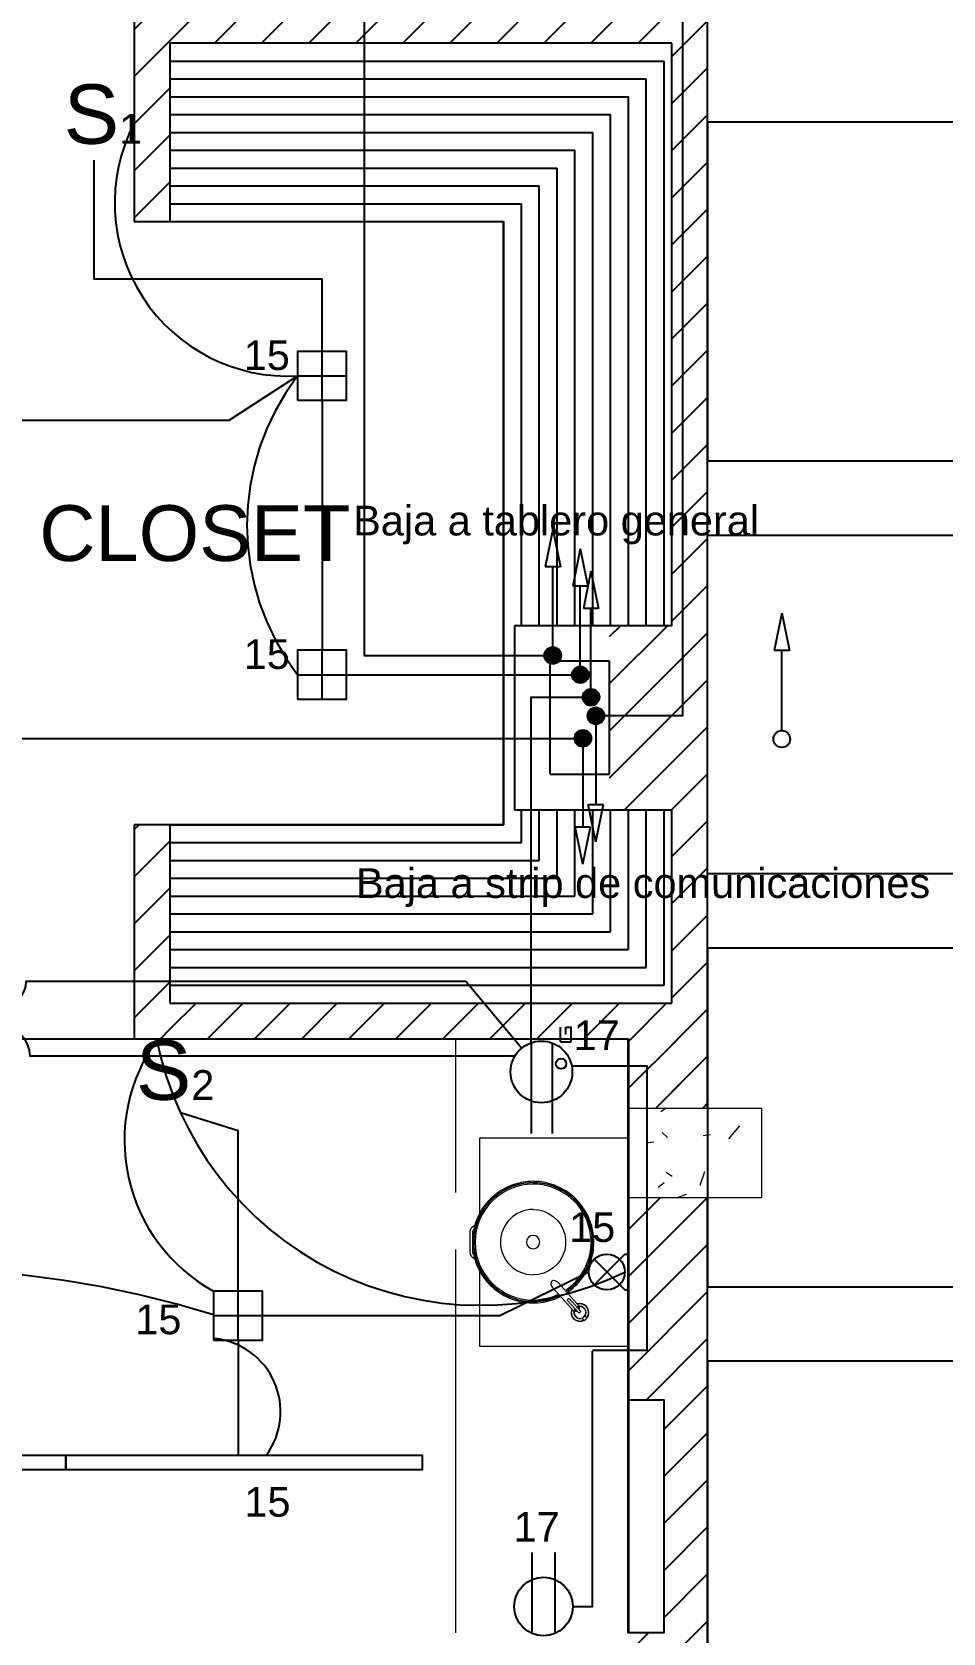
# Model space of a CAD drawing. Header units: inches. Extents: x 131 to 82119, y 71 to 16923.
# Drawn here: x 386.77 to 389.83, y 125.27 to 130.66 of the extents above; entities that cross this region are included whole.
import ezdxf
from ezdxf.enums import TextEntityAlignment as Align

# ---------------------------------------------------------------- set-up
doc = ezdxf.new("R2010")
doc.units = ezdxf.units.IN
doc.header["$MEASUREMENT"] = 0
doc.linetypes.add('HIDDEN', pattern=[9.525, 6.35, -3.175])
for name, color, linetype in [('Arquitectonico', 253, 'Continuous'), ('BLOQUES TOMAS Y LUCES', 140, 'Continuous'), ('INTERRUPTORES', 6, 'Continuous'), ('LAMPARAS', 20, 'Continuous'), ('LUCES Y TOMAS', 5, 'Continuous'), ('Retorno', 5, 'HIDDEN')]:
    doc.layers.add(name, color=color, linetype=linetype)
for name, color, linetype, lineweight in [('DUCTO-PARED O TECHO', 7, 'Continuous', 25), ('P-SANR-FIXT-OTLN', 6, 'Continuous', 18), ('Q-CASE-____-MCUT', 31, 'Continuous', 35), ('Q-CASE-____-OTLN', 31, 'Continuous', 18), ('RED-TELEVISIÓN', 84, 'TELEVISION', 25), ('RED-TELÉFONO', 240, 'TELEFONO', 25), ('S-COLS-____-MCUT', 52, 'Continuous', 18), ('S-COLS-____-OTLN', 52, 'Continuous', 18), ('SIMBOLOGIA', 150, 'Continuous', 25), ('SIMBOLOGÍA', 150, 'Continuous', 25)]:
    doc.layers.add(name, color=color, linetype=linetype, lineweight=lineweight)
doc.styles.add('Arial_2', font='arial.ttf', dxfattribs={"height": 0.089295})
doc.styles.get("Standard").update_dxf_attribs({"font": 'arial.ttf'})
doc.linetypes.add('TELEFONO', pattern='A,0.32,-0.12,["TEL",Standard,S=0.065,R=0,X=-0.065,Y=-0.0325],-0.14', length=0.58)
doc.linetypes.add('TELEVISION', pattern='A,0.32,-0.13,["TV",Standard,S=0.065,R=0,X=-0.065,Y=-0.0325],-0.13', length=0.58)
pattern_1 = [(45, (392.16384, 133.34242), (-0.079196, 0.079196), [])]

# ---------------------------------------------------------------- blocks, each defined once
blk = doc.blocks.new('M_Concrete-Rectangular-Column - Columna Concreto 0_30 x 0_45-1658768-ARQ-P2')
at = {"layer": 'S-COLS-____-OTLN'}
h = blk.add_hatch(dxfattribs=at)
h.set_pattern_fill('FP_8', style=0, pattern_type=2)
h.set_pattern_definition([(50, (3.166, 6.459), (0.546432, -0.047308), [0.057, -0.629]), (355, (3.166, 6.459), (-0.10543, 0.57337), [0.046, -0.503]), (100.451, (3.212, 6.455), (0.440955, 0.525708), [0.049, -0.534]), (46.184, (3.166, 6.611), (0.81312, -0.12606), [0.086, -0.943]), (96.636, (3.234, 6.601), (0.711995, 0.74225), [0.073, -0.801]), (351.184, (3.166, 6.611), (0.71223, 0.74262), [0.069, -0.754]), (21, (3.242, 6.573), (0.454985, -0.306292), [0.057, -0.629]), (326, (3.242, 6.573), (0.185766, 0.552594), [0.046, -0.503]), (71.451, (3.28, 6.548), (0.640536, 0.246016), [0.049, -0.534]), (37.5, (3.166, 6.459), (0.009206, 0.2541166), [0.025, -0.472, 0.025, -0.485, -0.505]), (37.5, (3.166, 6.459), (0.009206, 0.2541166), [-1.007, 0.025, -0.48]), (7.5, (3.166, 6.459), (0.200461, 0.300738), [0.025, -0.266, 0.025, -0.46, -0.192]), (7.5, (3.166, 6.459), (0.200461, 0.300738), [-0.776, 0.025, -0.167]), (327.5, (2.996, 6.459), (0.406483, -0.0170776), [0.025, -0.165, 0.025, -0.569, -0.789]), (327.5, (2.996, 6.459), (0.406483, -0.0170776), [-0.785, 0.025, -0.764]), (317.5, (2.92, 6.459), (0.443999, 0.076008), [0.025, -0.223, 0.025, -0.37, -0.56]), (317.5, (2.92, 6.459), (0.443999, 0.076008), [-0.642, 0.025, -0.535])])
h.paths.add_polyline_path([(0.225, -0.15), (0.225, 0.15), (-0.225, 0.15), (-0.225, -0.15)], flags=0)
at = {"layer": 'S-COLS-____-MCUT'}
for p, q in [((0.225, 0.15), (-0.225, 0.15)), ((-0.225, 0.15), (-0.225, -0.15)), ((0.225, -0.15), (0.225, 0.15)), ((-0.225, -0.15), (0.225, -0.15))]:
    blk.add_line(p, q, dxfattribs=at)
blk = doc.blocks.new('Encimera sin hueco - Profundidad 600 mm-V13-ARQ-P2')
at = {"layer": 'Q-CASE-____-MCUT'}
blk.add_line((-1.2005, -0.0191), (0.7995, -0.0191), dxfattribs=at)
at = {"layer": 'Q-CASE-____-OTLN'}
for p, q in [((-1.2005, -0.0191), (0.7995, -0.0191)), ((-1.2005, -0.6), (-0.683, -0.6)), ((-0.4908, -0.6), (0.7995, -0.6))]:
    blk.add_line(p, q, dxfattribs=at)
blk = doc.blocks.new('Single_Sink_Vanity_15616 - 500x700mm-V4-ARQ-P2')
at = {"layer": 'P-SANR-FIXT-OTLN'}
for p, q in [((0.035, 0.2825), (-0.035, 0.2825)), ((-0.035, 0.2725), (-0.017, 0.2725)), ((0.017, 0.2725), (0.035, 0.2725)), ((-0.0961, 0.25), (-0.35, 0.25)), ((-0.35, 0.25), (-0.35, -0.2499)), ((0.35, 0.25), (0.0961, 0.25)), ((0.35, -0.2499), (0.35, 0.25)), ((-0.154, 0.0036), (-0.2324, -0.067)), ((-0.1953, -0.0448), (-0.2395, -0.0846)), ((-0.2339, -0.0907), (-0.1898, -0.051)), ((-0.2157, -0.0856), (-0.1373, -0.015)), ((-0.2568, -0.0957), (-0.2626, -0.1009)), ((-0.2533, -0.1112), (-0.2475, -0.106)), ((-0.2339, -0.0907), (-0.2395, -0.0846))]:
    blk.add_line(p, q, dxfattribs=at)
at = {"layer": 'P-SANR-FIXT-OTLN', "flags": 128}
for points in [[(0.2047, 0.07), (0.2045, 0.0782), (0.204, 0.0864), (0.2032, 0.0945), (0.202, 0.1026), (0.2006, 0.1107), (0.1988, 0.1186), (0.1967, 0.1266), (0.1943, 0.1344), (0.1915, 0.1421), (0.1885, 0.1497), (0.1852, 0.1572), (0.1815, 0.1645), (0.1776, 0.1717), (0.1734, 0.1787), (0.1689, 0.1856), (0.1641, 0.1922), (0.1591, 0.1987), (0.1539, 0.2049), (0.1483, 0.211), (0.1426, 0.2168), (0.1366, 0.2224), (0.1304, 0.2277), (0.124, 0.2328), (0.1174, 0.2376), (0.1106, 0.2422), (0.1036, 0.2465), (0.0965, 0.2505), (0.0892, 0.2542), (0.0817, 0.2576), (0.0742, 0.2607), (0.0665, 0.2636), (0.0587, 0.2661), (0.0508, 0.2682), (0.0428, 0.2701), (0.0348, 0.2717), (0.0267, 0.2729), (0.0186, 0.2738), (0.0104, 0.2744), (0.0022, 0.2746), (-0.006, 0.2746), (-0.0142, 0.2742), (-0.0223, 0.2734), (-0.0304, 0.2724), (-0.0385, 0.271), (-0.0465, 0.2693), (-0.0544, 0.2673), (-0.0623, 0.2649), (-0.07, 0.2623), (-0.0777, 0.2593), (-0.0852, 0.2561), (-0.0925, 0.2525), (-0.0998, 0.2487), (-0.1068, 0.2446), (-0.1137, 0.2401), (-0.1204, 0.2355), (-0.127, 0.2305), (-0.1333, 0.2253), (-0.1394, 0.2199), (-0.1453, 0.2142), (-0.1509, 0.2082), (-0.1563, 0.2021), (-0.1615, 0.1957), (-0.1664, 0.1892), (-0.171, 0.1824), (-0.1754, 0.1755), (-0.1794, 0.1684), (-0.1832, 0.1611), (-0.1867, 0.1537), (-0.1899, 0.1462), (-0.1928, 0.1386), (-0.1954, 0.1308), (-0.1977, 0.1229), (-0.1996, 0.115), (-0.2013, 0.107), (-0.2026, 0.0989), (-0.2036, 0.0908), (-0.2043, 0.0826), (-0.2046, 0.0744), (-0.2047, 0.07)], [(0.1997, 0.07), (0.1995, 0.078), (0.199, 0.086), (0.1982, 0.0939), (0.1971, 0.1018), (0.1957, 0.1097), (0.1939, 0.1175), (0.1919, 0.1252), (0.1895, 0.1328), (0.1869, 0.1403), (0.1839, 0.1477), (0.1806, 0.155), (0.1771, 0.1622), (0.1733, 0.1692), (0.1692, 0.1761), (0.1648, 0.1827), (0.1601, 0.1892), (0.1552, 0.1955), (0.1501, 0.2016), (0.1447, 0.2075), (0.1391, 0.2132), (0.1333, 0.2187), (0.1272, 0.2239), (0.121, 0.2288), (0.1145, 0.2336), (0.1079, 0.238), (0.1011, 0.2422), (0.0941, 0.2461), (0.087, 0.2497), (0.0797, 0.253), (0.0723, 0.2561), (0.0648, 0.2588), (0.0572, 0.2613), (0.0495, 0.2634), (0.0418, 0.2652), (0.0339, 0.2667), (0.026, 0.2679), (0.0181, 0.2688), (0.0101, 0.2694), (0.0022, 0.2696), (-0.0058, 0.2696), (-0.0138, 0.2692), (-0.0218, 0.2685), (-0.0297, 0.2674), (-0.0375, 0.2661), (-0.0454, 0.2644), (-0.0531, 0.2625), (-0.0608, 0.2602), (-0.0683, 0.2576), (-0.0758, 0.2547), (-0.0831, 0.2515), (-0.0903, 0.2481), (-0.0973, 0.2443), (-0.1042, 0.2403), (-0.1109, 0.236), (-0.1175, 0.2314), (-0.1239, 0.2266), (-0.13, 0.2215), (-0.136, 0.2162), (-0.1417, 0.2106), (-0.1472, 0.2049), (-0.1525, 0.1989), (-0.1575, 0.1927), (-0.1623, 0.1863), (-0.1668, 0.1797), (-0.1711, 0.1729), (-0.1751, 0.166), (-0.1788, 0.1589), (-0.1822, 0.1517), (-0.1853, 0.1443), (-0.1881, 0.1369), (-0.1906, 0.1293), (-0.1929, 0.1216), (-0.1948, 0.1139), (-0.1964, 0.1061), (-0.1977, 0.0982), (-0.1986, 0.0902), (-0.1993, 0.0823), (-0.1996, 0.0743), (-0.1997, 0.07)], [(-0.035, 0.2825), (-0.0358, 0.2825), (-0.0366, 0.2824), (-0.0374, 0.2824), (-0.0382, 0.2822), (-0.039, 0.2821), (-0.0398, 0.2819), (-0.0405, 0.2817), (-0.0413, 0.2815), (-0.042, 0.2812), (-0.0428, 0.2809), (-0.0435, 0.2806), (-0.0442, 0.2802), (-0.0449, 0.2799), (-0.0456, 0.2794), (-0.0463, 0.279), (-0.0469, 0.2785), (-0.0476, 0.2781), (-0.0482, 0.2775), (-0.0488, 0.277), (-0.0493, 0.2764), (-0.0499, 0.2758), (-0.0504, 0.2752), (-0.0509, 0.2746), (-0.0514, 0.274), (-0.0518, 0.2733), (-0.0522, 0.2726), (-0.0526, 0.2719), (-0.053, 0.2712), (-0.0533, 0.2705), (-0.0536, 0.2697), (-0.0539, 0.269), (-0.0542, 0.2682), (-0.0544, 0.2675), (-0.0546, 0.2667)], [(-0.0493, 0.2764), (-0.0499, 0.2758), (-0.0504, 0.2752), (-0.0509, 0.2746), (-0.0514, 0.274), (-0.0518, 0.2733), (-0.0522, 0.2726), (-0.0526, 0.2719), (-0.053, 0.2712), (-0.0533, 0.2705), (-0.0536, 0.2697), (-0.0539, 0.269), (-0.0542, 0.2682), (-0.0544, 0.2675), (-0.0546, 0.2667)], [(-0.035, 0.2825), (-0.0358, 0.2825), (-0.0366, 0.2824), (-0.0374, 0.2824), (-0.0382, 0.2822), (-0.039, 0.2821), (-0.0398, 0.2819), (-0.0405, 0.2817), (-0.0413, 0.2815), (-0.042, 0.2812), (-0.0428, 0.2809), (-0.0435, 0.2806), (-0.0442, 0.2802), (-0.0449, 0.2799), (-0.0456, 0.2794), (-0.0463, 0.279), (-0.0469, 0.2785), (-0.0476, 0.2781), (-0.0482, 0.2775), (-0.0488, 0.277)], [(-0.042, 0.2697), (-0.0417, 0.2699), (-0.0414, 0.2702), (-0.0411, 0.2705), (-0.0407, 0.2707), (-0.0404, 0.2709), (-0.0401, 0.2711), (-0.0397, 0.2713), (-0.0394, 0.2715), (-0.039, 0.2717), (-0.0386, 0.2718), (-0.0382, 0.272), (-0.0379, 0.2721), (-0.0375, 0.2722), (-0.0371, 0.2723), (-0.0367, 0.2724), (-0.0363, 0.2724), (-0.0359, 0.2725), (-0.0355, 0.2725), (-0.0351, 0.2725), (-0.035, 0.2725)], [(0.0489, 0.2768), (0.0483, 0.2774), (0.0477, 0.2779), (0.0471, 0.2784), (0.0465, 0.2789), (0.0458, 0.2793), (0.0451, 0.2797), (0.0444, 0.2801), (0.0437, 0.2805), (0.043, 0.2808), (0.0422, 0.2811), (0.0415, 0.2814), (0.0407, 0.2817), (0.04, 0.2819), (0.0392, 0.2821), (0.0384, 0.2822), (0.0376, 0.2823), (0.0368, 0.2824), (0.036, 0.2825), (0.0352, 0.2825), (0.035, 0.2825)], [(0.0546, 0.2665), (0.0544, 0.2673), (0.0542, 0.268), (0.054, 0.2688), (0.0537, 0.2695), (0.0534, 0.2703), (0.0531, 0.271), (0.0527, 0.2717), (0.0524, 0.2724), (0.0519, 0.2731), (0.0515, 0.2738), (0.051, 0.2744), (0.0506, 0.2751), (0.05, 0.2757), (0.0495, 0.2763), (0.0489, 0.2768), (0.0483, 0.2774), (0.0477, 0.2779), (0.0471, 0.2784), (0.0465, 0.2789), (0.0458, 0.2793), (0.0451, 0.2797), (0.0444, 0.2801), (0.0437, 0.2805), (0.043, 0.2808), (0.0422, 0.2811), (0.0415, 0.2814), (0.0407, 0.2817), (0.04, 0.2819), (0.0392, 0.2821), (0.0384, 0.2822), (0.0376, 0.2823), (0.0368, 0.2824), (0.036, 0.2825), (0.0352, 0.2825), (0.035, 0.2825)], [(0.035, 0.2725), (0.0354, 0.2725), (0.0358, 0.2725), (0.0362, 0.2724), (0.0366, 0.2724), (0.037, 0.2723), (0.0374, 0.2722), (0.0378, 0.2721), (0.0381, 0.272), (0.0385, 0.2719), (0.0389, 0.2717), (0.0393, 0.2715), (0.0396, 0.2714), (0.04, 0.2712), (0.0403, 0.271), (0.0406, 0.2708), (0.041, 0.2705), (0.0413, 0.2703), (0.0416, 0.27), (0.0419, 0.2697), (0.0422, 0.2695)], [(0.0546, 0.2665), (0.0544, 0.2673), (0.0542, 0.268), (0.054, 0.2688), (0.0537, 0.2695), (0.0534, 0.2703), (0.0531, 0.271), (0.0527, 0.2717), (0.0524, 0.2724), (0.0519, 0.2731), (0.0515, 0.2738), (0.051, 0.2744), (0.0506, 0.2751), (0.05, 0.2757), (0.0495, 0.2763)], [(-0.2047, 0.07), (-0.2045, 0.0618), (-0.204, 0.0536), (-0.2032, 0.0455), (-0.202, 0.0374), (-0.2006, 0.0293), (-0.1988, 0.0214), (-0.1967, 0.0134), (-0.1943, 0.0056), (-0.1915, -0.0021), (-0.1885, -0.0097), (-0.1852, -0.0172), (-0.1825, -0.0224)], [(-0.1997, 0.07), (-0.1995, 0.062), (-0.199, 0.054), (-0.1982, 0.0461), (-0.1971, 0.0382), (-0.1957, 0.0303), (-0.1939, 0.0225), (-0.1919, 0.0148), (-0.1895, 0.0072), (-0.1869, -0.0003), (-0.1839, -0.0077), (-0.1806, -0.015), (-0.1787, -0.019)], [(-0.1699, -0.044), (-0.1689, -0.0456), (-0.1641, -0.0522), (-0.1591, -0.0587), (-0.1539, -0.0649), (-0.1483, -0.071), (-0.1426, -0.0768), (-0.1366, -0.0824), (-0.1304, -0.0877), (-0.124, -0.0928), (-0.1174, -0.0976), (-0.1106, -0.1022), (-0.1036, -0.1065), (-0.0965, -0.1105), (-0.0892, -0.1142), (-0.0817, -0.1176), (-0.0742, -0.1207), (-0.0665, -0.1236), (-0.0587, -0.1261), (-0.0508, -0.1282), (-0.0428, -0.1301), (-0.0348, -0.1317), (-0.0267, -0.1329), (-0.0186, -0.1338), (-0.0104, -0.1344), (-0.0022, -0.1346), (0.006, -0.1346), (0.0142, -0.1342), (0.0223, -0.1334), (0.0304, -0.1324), (0.0385, -0.131), (0.0465, -0.1293), (0.0544, -0.1273), (0.0623, -0.1249), (0.07, -0.1223), (0.0777, -0.1193), (0.0852, -0.1161), (0.0925, -0.1125), (0.0998, -0.1087), (0.1068, -0.1046), (0.1137, -0.1001), (0.1204, -0.0955), (0.127, -0.0905), (0.1333, -0.0853), (0.1394, -0.0799), (0.1453, -0.0742), (0.1509, -0.0682), (0.1563, -0.0621), (0.1615, -0.0557), (0.1664, -0.0492), (0.171, -0.0424), (0.1754, -0.0355), (0.1794, -0.0284), (0.1832, -0.0211), (0.1867, -0.0137), (0.1899, -0.0062), (0.1928, 0.0014), (0.1954, 0.0092), (0.1977, 0.0171), (0.1996, 0.025), (0.2013, 0.033), (0.2026, 0.0411), (0.2036, 0.0492), (0.2043, 0.0574), (0.2046, 0.0656), (0.2047, 0.07)], [(-0.1662, -0.0406), (-0.1648, -0.0427), (-0.1601, -0.0492), (-0.1552, -0.0555), (-0.1501, -0.0616), (-0.1447, -0.0675), (-0.1391, -0.0732), (-0.1333, -0.0787), (-0.1272, -0.0839), (-0.121, -0.0888), (-0.1145, -0.0936), (-0.1079, -0.098), (-0.1011, -0.1022), (-0.0941, -0.1061), (-0.087, -0.1097), (-0.0797, -0.113), (-0.0723, -0.1161), (-0.0648, -0.1188), (-0.0572, -0.1213), (-0.0495, -0.1234), (-0.0418, -0.1252), (-0.0339, -0.1267), (-0.026, -0.1279), (-0.0181, -0.1288), (-0.0101, -0.1294), (-0.0022, -0.1296), (0.0058, -0.1296), (0.0138, -0.1292), (0.0218, -0.1285), (0.0297, -0.1274), (0.0375, -0.1261), (0.0454, -0.1244), (0.0531, -0.1225), (0.0608, -0.1202), (0.0683, -0.1176), (0.0758, -0.1147), (0.0831, -0.1115), (0.0903, -0.1081), (0.0973, -0.1043), (0.1042, -0.1003), (0.1109, -0.096), (0.1175, -0.0914), (0.1239, -0.0866), (0.13, -0.0815), (0.136, -0.0762), (0.1417, -0.0706), (0.1472, -0.0649), (0.1525, -0.0589), (0.1575, -0.0527), (0.1623, -0.0463), (0.1668, -0.0397), (0.1711, -0.0329), (0.1751, -0.026), (0.1788, -0.0189), (0.1822, -0.0117), (0.1853, -0.0043), (0.1881, 0.0031), (0.1906, 0.0107), (0.1929, 0.0184), (0.1948, 0.0261), (0.1964, 0.0339), (0.1977, 0.0418), (0.1986, 0.0498), (0.1993, 0.0577), (0.1996, 0.0657), (0.1997, 0.07)], [(0.1099, 0.07), (0.1084, 0.0519), (0.1039, 0.0343), (0.0966, 0.0177), (0.0867, 0.0025), (0.0744, -0.0108), (0.0601, -0.022), (0.0441, -0.0306), (0.027, -0.0365), (0.0091, -0.0395), (-0.0091, -0.0395), (-0.027, -0.0365), (-0.0441, -0.0306), (-0.0601, -0.022), (-0.0744, -0.0108), (-0.0867, 0.0025), (-0.0966, 0.0177), (-0.1039, 0.0343), (-0.1084, 0.0519), (-0.11, 0.07)], [(-0.1314, 0.0071), (-0.1333, 0.0087), (-0.1357, 0.0097), (-0.1385, 0.0101), (-0.1415, 0.0099), (-0.1447, 0.0092), (-0.1479, 0.0078), (-0.1511, 0.0059), (-0.154, 0.0036)], [(-0.1373, -0.015), (-0.1346, -0.0123), (-0.1325, -0.0094), (-0.1308, -0.0063), (-0.1297, -0.0032), (-0.1292, -0.0002), (-0.1293, 0.0026), (-0.1301, 0.0051), (-0.1314, 0.0071)], [(-0.1898, -0.051), (-0.1904, -0.0494), (-0.1912, -0.0479), (-0.1924, -0.0466), (-0.1937, -0.0456), (-0.1953, -0.0448)], [(-0.2256, -0.0609), (-0.2266, -0.0605), (-0.2276, -0.0602), (-0.2288, -0.0598), (-0.2299, -0.0595), (-0.231, -0.0593), (-0.2321, -0.0591), (-0.2333, -0.0589), (-0.2344, -0.0588), (-0.2356, -0.0587), (-0.2368, -0.0587), (-0.2379, -0.0587), (-0.2391, -0.0588), (-0.2402, -0.0589), (-0.2414, -0.0591), (-0.2425, -0.0593), (-0.2436, -0.0596), (-0.2448, -0.0599), (-0.2459, -0.0602), (-0.247, -0.0606), (-0.248, -0.061), (-0.2491, -0.0615), (-0.2501, -0.062), (-0.2512, -0.0626), (-0.2521, -0.0632), (-0.2531, -0.0638), (-0.2541, -0.0645), (-0.255, -0.0652), (-0.2559, -0.0659), (-0.2567, -0.0667), (-0.2575, -0.0675), (-0.2583, -0.0684), (-0.2591, -0.0693), (-0.2598, -0.0702), (-0.2605, -0.0711), (-0.2611, -0.0721), (-0.2617, -0.0731), (-0.2623, -0.0741), (-0.2628, -0.0751), (-0.2633, -0.0762), (-0.2637, -0.0772), (-0.2641, -0.0783), (-0.2645, -0.0794), (-0.2648, -0.0805), (-0.265, -0.0817), (-0.2653, -0.0828), (-0.2654, -0.084), (-0.2656, -0.0851), (-0.2656, -0.0863), (-0.2657, -0.0874), (-0.2657, -0.0886), (-0.2656, -0.0897), (-0.2655, -0.0909), (-0.2653, -0.092), (-0.2651, -0.0932), (-0.2649, -0.0943), (-0.2646, -0.0954), (-0.2643, -0.0966), (-0.2639, -0.0976), (-0.2635, -0.0987), (-0.263, -0.0998), (-0.2625, -0.1008)], [(-0.2245, -0.0712), (-0.2252, -0.0708), (-0.2259, -0.0703), (-0.2266, -0.0699), (-0.2273, -0.0695), (-0.228, -0.0692), (-0.2288, -0.0688), (-0.2295, -0.0685), (-0.2303, -0.0683), (-0.2311, -0.068), (-0.2319, -0.0678), (-0.2327, -0.0676), (-0.2335, -0.0675), (-0.2343, -0.0674), (-0.2351, -0.0673), (-0.2359, -0.0672), (-0.2367, -0.0672), (-0.2376, -0.0672), (-0.2384, -0.0673), (-0.2392, -0.0674), (-0.24, -0.0675), (-0.2408, -0.0676), (-0.2416, -0.0678), (-0.2424, -0.068), (-0.2432, -0.0683), (-0.2439, -0.0686), (-0.2447, -0.0689), (-0.2455, -0.0692), (-0.2462, -0.0696), (-0.2469, -0.07), (-0.2476, -0.0704), (-0.2483, -0.0708), (-0.2489, -0.0713), (-0.2496, -0.0718), (-0.2502, -0.0723), (-0.2508, -0.0729), (-0.2514, -0.0735), (-0.252, -0.0741), (-0.2525, -0.0747), (-0.253, -0.0753), (-0.2535, -0.076), (-0.2539, -0.0767), (-0.2544, -0.0774), (-0.2548, -0.0781), (-0.2551, -0.0788), (-0.2555, -0.0796), (-0.2558, -0.0803), (-0.2561, -0.0811), (-0.2563, -0.0819), (-0.2565, -0.0826), (-0.2567, -0.0834), (-0.2569, -0.0842), (-0.257, -0.0851), (-0.2571, -0.0859), (-0.2571, -0.0867), (-0.2571, -0.0875), (-0.2571, -0.0883), (-0.2571, -0.0891), (-0.257, -0.0899), (-0.2569, -0.0908), (-0.2568, -0.0916)], [(-0.2249, -0.0716), (-0.2255, -0.0711), (-0.2262, -0.0707), (-0.2269, -0.0703), (-0.2276, -0.0699), (-0.2283, -0.0695), (-0.2291, -0.0692), (-0.2298, -0.0689), (-0.2306, -0.0686), (-0.2313, -0.0684), (-0.2321, -0.0682), (-0.2329, -0.068), (-0.2337, -0.0679), (-0.2345, -0.0678), (-0.2353, -0.0677), (-0.2361, -0.0676), (-0.2369, -0.0676), (-0.2377, -0.0676), (-0.2385, -0.0677), (-0.2393, -0.0678), (-0.2401, -0.0679), (-0.2409, -0.068), (-0.2417, -0.0682), (-0.2425, -0.0684), (-0.2433, -0.0687), (-0.244, -0.0689), (-0.2448, -0.0692), (-0.2455, -0.0696), (-0.2463, -0.0699), (-0.247, -0.0703), (-0.2477, -0.0707), (-0.2483, -0.0712), (-0.249, -0.0717), (-0.2496, -0.0722), (-0.2502, -0.0727), (-0.2508, -0.0732), (-0.2514, -0.0738), (-0.252, -0.0744), (-0.2525, -0.075), (-0.253, -0.0756), (-0.2535, -0.0763), (-0.2539, -0.077), (-0.2543, -0.0776), (-0.2547, -0.0784), (-0.2551, -0.0791), (-0.2554, -0.0798), (-0.2557, -0.0806), (-0.256, -0.0813), (-0.2563, -0.0821), (-0.2565, -0.0829), (-0.2567, -0.0837), (-0.2568, -0.0844), (-0.2569, -0.0852), (-0.257, -0.0861), (-0.2571, -0.0869), (-0.2571, -0.0877), (-0.2571, -0.0885), (-0.257, -0.0893), (-0.257, -0.0901), (-0.2569, -0.0909), (-0.2567, -0.0917), (-0.2566, -0.0925), (-0.2564, -0.0933), (-0.2561, -0.094), (-0.2559, -0.0948), (-0.2556, -0.0956), (-0.2552, -0.0963), (-0.2549, -0.097), (-0.2545, -0.0977), (-0.2541, -0.0984), (-0.2537, -0.0991), (-0.2532, -0.0998), (-0.2527, -0.1004), (-0.2522, -0.101), (-0.2519, -0.1014)], [(-0.2562, -0.0939), (-0.2559, -0.0947), (-0.2556, -0.0955), (-0.2553, -0.0962), (-0.2549, -0.097), (-0.2545, -0.0977), (-0.2541, -0.0984), (-0.2537, -0.0991), (-0.2532, -0.0997), (-0.2527, -0.1004), (-0.2522, -0.101), (-0.2519, -0.1014)], [(-0.253, -0.1116), (-0.252, -0.1123), (-0.251, -0.1128), (-0.25, -0.1134), (-0.249, -0.1139), (-0.2479, -0.1144), (-0.2468, -0.1148), (-0.2458, -0.1152), (-0.2446, -0.1155), (-0.2435, -0.1158), (-0.2424, -0.1161), (-0.2413, -0.1163), (-0.2401, -0.1164), (-0.239, -0.1166), (-0.2378, -0.1166), (-0.2366, -0.1166), (-0.2355, -0.1166), (-0.2343, -0.1165), (-0.2332, -0.1164), (-0.232, -0.1163), (-0.2309, -0.1161), (-0.2298, -0.1158), (-0.2286, -0.1155), (-0.2275, -0.1152), (-0.2264, -0.1148), (-0.2254, -0.1143), (-0.2243, -0.1139), (-0.2233, -0.1133), (-0.2222, -0.1128), (-0.2213, -0.1122), (-0.2203, -0.1115), (-0.2193, -0.1109), (-0.2184, -0.1102), (-0.2175, -0.1094), (-0.2167, -0.1086), (-0.2159, -0.1078), (-0.2151, -0.107), (-0.2143, -0.1061), (-0.2136, -0.1052), (-0.2129, -0.1042), (-0.2123, -0.1033), (-0.2117, -0.1023), (-0.2111, -0.1013), (-0.2106, -0.1002), (-0.2101, -0.0992), (-0.2097, -0.0981), (-0.2093, -0.097), (-0.2089, -0.0959), (-0.2086, -0.0948), (-0.2084, -0.0937), (-0.2081, -0.0925), (-0.208, -0.0914), (-0.2078, -0.0902), (-0.2078, -0.0891), (-0.2077, -0.0879), (-0.2077, -0.0868), (-0.2078, -0.0856), (-0.2079, -0.0845), (-0.2081, -0.0833), (-0.2083, -0.0822), (-0.2085, -0.081), (-0.2088, -0.0799)], [(-0.2519, -0.1014), (-0.2513, -0.102), (-0.2508, -0.1025), (-0.2502, -0.1031), (-0.2496, -0.1036), (-0.2489, -0.1041), (-0.2483, -0.1045), (-0.2476, -0.105), (-0.2469, -0.1054), (-0.2462, -0.1058), (-0.2454, -0.1061), (-0.2447, -0.1065), (-0.244, -0.1068), (-0.2432, -0.107), (-0.2424, -0.1073), (-0.2416, -0.1075), (-0.2409, -0.1077), (-0.2401, -0.1078), (-0.2393, -0.1079), (-0.2385, -0.108), (-0.2376, -0.108), (-0.2368, -0.108), (-0.236, -0.108), (-0.2352, -0.108), (-0.2344, -0.1079), (-0.2336, -0.1078), (-0.2328, -0.1076), (-0.232, -0.1075), (-0.2313, -0.1072), (-0.2305, -0.107), (-0.2297, -0.1067), (-0.229, -0.1064), (-0.2282, -0.1061), (-0.2275, -0.1057), (-0.2268, -0.1054), (-0.2261, -0.1049), (-0.2254, -0.1045), (-0.2248, -0.104), (-0.2241, -0.1035), (-0.2235, -0.103), (-0.2229, -0.1025), (-0.2224, -0.1019), (-0.2218, -0.1013), (-0.2213, -0.1007), (-0.2208, -0.1), (-0.2203, -0.0994), (-0.2199, -0.0987), (-0.2194, -0.098), (-0.219, -0.0973), (-0.2187, -0.0966), (-0.2183, -0.0959), (-0.218, -0.0951), (-0.2178, -0.0944), (-0.2175, -0.0936), (-0.2173, -0.0928), (-0.2171, -0.092), (-0.217, -0.0912), (-0.2168, -0.0904), (-0.2168, -0.0896), (-0.2167, -0.0888), (-0.2167, -0.088), (-0.2167, -0.0872), (-0.2167, -0.0864), (-0.2168, -0.0856), (-0.2169, -0.0848), (-0.217, -0.084), (-0.2172, -0.0832), (-0.2174, -0.0824), (-0.2176, -0.0816), (-0.2179, -0.0809), (-0.2182, -0.0801), (-0.2185, -0.0794), (-0.2189, -0.0787), (-0.2193, -0.0779)], [(-0.2519, -0.1014), (-0.2513, -0.102), (-0.2508, -0.1025), (-0.2501, -0.1031), (-0.2495, -0.1036), (-0.2489, -0.1041), (-0.2482, -0.1046), (-0.2475, -0.105), (-0.2468, -0.1054), (-0.2461, -0.1058), (-0.2454, -0.1062), (-0.2446, -0.1065), (-0.2439, -0.1068), (-0.2431, -0.1071), (-0.2423, -0.1073), (-0.2415, -0.1075), (-0.2407, -0.1077), (-0.2399, -0.1079), (-0.2391, -0.108), (-0.2383, -0.1081), (-0.2375, -0.1081), (-0.2367, -0.1081), (-0.2358, -0.1081), (-0.235, -0.1081), (-0.2342, -0.108), (-0.2334, -0.1079), (-0.2326, -0.1077), (-0.2318, -0.1075), (-0.231, -0.1073), (-0.2302, -0.1071), (-0.2295, -0.1068), (-0.2287, -0.1065), (-0.2279, -0.1062), (-0.2272, -0.1058), (-0.2265, -0.1054), (-0.2258, -0.105), (-0.2251, -0.1045), (-0.2245, -0.104), (-0.2238, -0.1035)], [(-0.2326, -0.0676), (-0.2305, -0.0682), (-0.2283, -0.069), (-0.2263, -0.0701)], [(-0.2232, -0.103), (-0.2226, -0.1025), (-0.222, -0.1019), (-0.2214, -0.1013), (-0.2209, -0.1007), (-0.2204, -0.1), (-0.2199, -0.0994), (-0.2195, -0.0987), (-0.219, -0.098), (-0.2186, -0.0973), (-0.2183, -0.0965), (-0.2179, -0.0958), (-0.2176, -0.095), (-0.2173, -0.0943), (-0.2171, -0.0935), (-0.2169, -0.0927), (-0.2167, -0.0919), (-0.2165, -0.0911), (-0.2164, -0.0903), (-0.2163, -0.0895), (-0.2163, -0.0887), (-0.2163, -0.0879), (-0.2163, -0.087), (-0.2163, -0.0862), (-0.2164, -0.0854), (-0.2165, -0.0846), (-0.2166, -0.0838), (-0.2168, -0.083), (-0.217, -0.0822), (-0.2172, -0.0814), (-0.2175, -0.0806), (-0.2178, -0.0799), (-0.2181, -0.0791), (-0.2185, -0.0784), (-0.2189, -0.0777)], [(-0.2181, -0.0792), (-0.2173, -0.0813), (-0.2167, -0.0835), (-0.2163, -0.0857)]]:
    blk.add_lwpolyline(points, dxfattribs=at)
at = {"layer": 'P-SANR-FIXT-OTLN'}
for centre, radius, start, end in [((0, 0.07), 0.2005, 50.9343, 128.8145), ((0, 0.07), 0.1953, 360, 180), ((0, 0.07), 0.2005, 131.6832, 141.9231), ((0, 0.07), 0.2005, 38.0769, 48.1935), ((0, 0.07), 0.2005, 148.8462, 180), ((0, 0.07), 0.1099, 0, 180), ((0, 0.07), 0.2005, 0, 31.1538), ((0, 0.07), 0.2005, 180, 206.4934), ((0, 0.07), 0.1953, 180, 205.9973), ((0, 0.07), 0.1953, 213.416, 360), ((0, 0.07), 0.0225, 0, 180), ((0, 0.07), 0.0225, 180, 0), ((0, 0.07), 0.2005, 328.8462, 0), ((0, 0.07), 0.2005, 218.0769, 228.1935), ((0, 0.07), 0.2005, 311.6832, 321.9231), ((-0.2367, -0.0877), 0.03, 132, 312), ((-0.2621, -0.1015), 0.000762, 132.7892, 209.8131), ((-0.2367, -0.0869), 0.03, 209.8131, 234.1869), ((-0.2367, -0.0877), 0.03, 66.8172, 132), ((-0.2563, -0.0962), 0.000762, 52.3065, 132.8002), ((-0.2563, -0.0962), 0.000762, 25.4752, 132.8002), ((-0.2367, -0.0877), 0.02, 55.1754, 222), ((-0.237, -0.0872), 0.0206, 205.1897, 238.8002), ((-0.2367, -0.0877), 0.02, 222, 28.8246), ((-0.248, -0.1054), 0.000762, 311.1998, 351.5499), ((-0.248, -0.1054), 0.000762, 311.1998, 351.5499), ((-0.2317, -0.0737), 0.0015, 132, 147), ((-0.2317, -0.0737), 0.0015, 87, 132), ((-0.2317, -0.0737), 0.0015, 252, 267), ((-0.2369, -0.0878), 0.0157, 58.7869, 68.9188), ((-0.2317, -0.0737), 0.0015, 297, 312), ((-0.2317, -0.0737), 0.0015, 312, 57), ((-0.2223, -0.0842), 0.0015, 177, 192), ((-0.2223, -0.0842), 0.0015, 132, 147), ((-0.2223, -0.0842), 0.0015, 27, 132), ((-0.2369, -0.0878), 0.0157, 17.882, 25.2131), ((-0.2369, -0.0878), 0.0157, 9.0888, 12.6673), ((-0.2223, -0.0842), 0.0015, 312, 357), ((-0.2367, -0.0877), 0.03, 312, 17.1828), ((0, 0.07), 0.2005, 230.9343, 308.6755), ((-0.2538, -0.1106), 0.000762, 234.1869, 311.2108)]:
    blk.add_arc(centre, radius, start, end, dxfattribs=at)
for start_param, end_param in [(0, 0.226445), (5.225863, 6.283185), (3.141593, 4.198915), (2.915148, 3.141593)]:
    blk.add_ellipse((-0.224, -0.0763), major_axis=(-0.00836, 0.00929), ratio=0.224951, start_param=start_param, end_param=end_param, dxfattribs=at)
for points, knots in [([(-0.2307, -0.0748), (-0.2309, -0.075), (-0.2312, -0.0751), (-0.2316, -0.0752), (-0.2319, -0.0752), (-0.2323, -0.0751), (-0.2327, -0.0749), (-0.233, -0.0745), (-0.2332, -0.0741), (-0.2332, -0.0737), (-0.2332, -0.0734), (-0.2331, -0.0729), (-0.2329, -0.0727), (-0.2327, -0.0726)], [-1, -1, -1, -1, -0.833333, -0.791667, -0.75, -0.666667, -0.555556, -0.444444, -0.333333, -0.277778, -0.222222, -0.111111, 0, 0, 0, 0]), ([(-0.2327, -0.0726), (-0.2325, -0.0724), (-0.2322, -0.0722), (-0.2319, -0.0722), (-0.2316, -0.0722), (-0.2312, -0.0722), (-0.2308, -0.0725), (-0.2304, -0.0729), (-0.2303, -0.0733), (-0.2302, -0.0736), (-0.2302, -0.074), (-0.2304, -0.0744), (-0.2306, -0.0747), (-0.2307, -0.0748)], [-1, -1, -1, -1, -0.833333, -0.791667, -0.75, -0.666667, -0.555556, -0.444444, -0.333333, -0.277778, -0.222222, -0.111111, 0, 0, 0, 0]), ([(-0.2263, -0.0701), (-0.2264, -0.07), (-0.2266, -0.0699), (-0.227, -0.0697), (-0.2276, -0.0694), (-0.2281, -0.0691), (-0.2286, -0.0689), (-0.2291, -0.0687), (-0.2295, -0.0685), (-0.2299, -0.0684), (-0.2302, -0.0683), (-0.2305, -0.0682), (-0.2308, -0.0681), (-0.2312, -0.068), (-0.2317, -0.0678), (-0.2322, -0.0677), (-0.2325, -0.0677), (-0.2326, -0.0676)], [0.3643786, 0.3643786, 0.3643786, 0.3643786, 0.375, 0.4166667, 0.4583333, 0.5, 0.5416667, 0.5833333, 0.625, 0.6666667, 0.6875, 0.7083333, 0.75, 0.7916667, 0.8333333, 0.9166667, 1, 1, 1, 1]), ([(-0.2212, -0.0853), (-0.2214, -0.0854), (-0.2217, -0.0856), (-0.2221, -0.0857), (-0.2224, -0.0857), (-0.2228, -0.0856), (-0.2232, -0.0854), (-0.2235, -0.085), (-0.2237, -0.0845), (-0.2238, -0.084), (-0.2236, -0.0835), (-0.2234, -0.0832), (-0.2233, -0.0831)], [-1, -1, -1, -1, -0.888889, -0.777778, -0.722222, -0.666667, -0.555556, -0.444444, -0.333333, -0.222222, -0.111111, 0, 0, 0, 0]), ([(-0.2233, -0.0831), (-0.2232, -0.083), (-0.223, -0.0829), (-0.2228, -0.0828), (-0.2226, -0.0827), (-0.2224, -0.0827), (-0.2221, -0.0827), (-0.2218, -0.0827), (-0.2216, -0.0829), (-0.2213, -0.083), (-0.221, -0.0834), (-0.2208, -0.0839), (-0.2207, -0.0844), (-0.2209, -0.0849), (-0.2211, -0.0852), (-0.2212, -0.0853)], [-1, -1, -1, -1, -0.916667, -0.875, -0.833333, -0.791667, -0.75, -0.666667, -0.611111, -0.555556, -0.444444, -0.333333, -0.222222, -0.111111, 0, 0, 0, 0]), ([(-0.2163, -0.0857), (-0.2163, -0.0856), (-0.2164, -0.0853), (-0.2165, -0.0848), (-0.2165, -0.0843), (-0.2166, -0.0839), (-0.2167, -0.0835), (-0.2168, -0.083), (-0.2169, -0.0826), (-0.217, -0.0821), (-0.2172, -0.0816), (-0.2174, -0.081), (-0.2176, -0.0805), (-0.2178, -0.0799), (-0.218, -0.0795), (-0.2181, -0.0793), (-0.2181, -0.0792)], [0, 0, 0, 0, 0.0833333, 0.1666667, 0.2083333, 0.25, 0.2916667, 0.3333333, 0.375, 0.4166667, 0.4583333, 0.5, 0.5416667, 0.5833333, 0.625, 0.6354224, 0.6354224, 0.6354224, 0.6354224])]:
    blk.add_open_spline(points, degree=3, knots=knots, dxfattribs=at)
for points in [[(-0.2263, -0.0701), (-0.2257, -0.0704), (-0.2252, -0.0708), (-0.2246, -0.0712)], [(-0.219, -0.0774), (-0.2187, -0.078), (-0.2184, -0.0786), (-0.2181, -0.0792)]]:
    blk.add_open_spline(points, degree=3, dxfattribs=at)
blk = doc.blocks.new('TOMA')
at = {"layer": 'SIMBOLOGIA'}
for p, q in [((-0.0301, 0.2165), (-0.0301, 0.0062)), ((0.0294, 0.2165), (0.0294, 0.1463)), ((0.0294, 0.1463), (0.0294, 0.0059))]:
    blk.add_line(p, q, dxfattribs=at)
blk.add_circle((0, 0.0761), 0.0761, dxfattribs=at)
blk = doc.blocks.new('LUZAP')
at = {"layer": 'SIMBOLOGIA'}
for p, q in [((-0.09, 0.02), (0.0636, 0.1736)), ((-0.0636, 0.1736), (0.09, 0.02)), ((-0.09, 0.02), (-0.09, 0)), ((-0.09, 0), (0.09, 0)), ((0.09, 0.02), (0.09, 0))]:
    blk.add_line(p, q, dxfattribs=at)
blk.add_circle((0, 0.11), 0.09, dxfattribs=at)
blk = doc.blocks.new('TOMA GFCI')
at = {"layer": 'BLOQUES TOMAS Y LUCES'}
for p, q in [((-0.0076, 0.044), (-0.3947, 0.044)), ((-0.0084, -0.0462), (-0.3947, -0.0462)), ((-0.003, -0.0813), (0.0598, -0.0813)), ((-0.003, -0.0813), (-0.003, -0.1274)), ((-0.003, -0.1274), (0.0598, -0.1274)), ((0.0284, -0.1043), (0.0598, -0.1043)), ((0.0598, -0.1043), (0.0598, -0.1274))]:
    blk.add_line(p, q, dxfattribs=at)
for centre, radius in [((-0.1319, 0), 0.1319), ((-0.0971, -0.0838), 0.0221)]:
    blk.add_circle(centre, radius, dxfattribs=at)
blk = doc.blocks.new('Db')
at = {"layer": 'SIMBOLOGÍA'}
blk.add_hatch(color=256, dxfattribs=at).paths.add_polyline_path([(0.0282, 0, 1), (-0.0282, 0, 1)])
at = {"layer": 'SIMBOLOGÍA', "color": 3, "linetype": 'Continuous'}
for p, q in [((0.0282, 0), (0.2983, 0)), ((0.4239, 0), (0.2983, 0.0256)), ((0.2983, -0.0256), (0.2983, 0.0256)), ((0.4239, 0), (0.2983, -0.0256))]:
    blk.add_line(p, q, dxfattribs=at)
at = {"layer": 'SIMBOLOGÍA', "ltscale": 0.2}
blk.add_circle((0, 0), 0.0282, dxfattribs=at)
blk = doc.blocks.new('Ds')
at = {"layer": 'SIMBOLOGÍA', "color": 3, "linetype": 'Continuous'}
for p, q in [((0.0282, 0), (0.2983, 0)), ((0.2983, -0.0256), (0.2983, 0.0256)), ((0.4239, 0), (0.2983, 0.0256)), ((0.4239, 0), (0.2983, -0.0256))]:
    blk.add_line(p, q, dxfattribs=at)
at = {"layer": 'SIMBOLOGÍA', "ltscale": 0.2}
blk.add_circle((0, 0), 0.0282, dxfattribs=at)

msp = doc.modelspace()

# ---------------------------------------------------------------- hatches: boundary and pattern name
at = {"layer": 'Arquitectonico'}
h = msp.add_hatch(dxfattribs=at)
h.set_pattern_fill('FP_1', color=256, angle=360, style=0, pattern_type=2)
h.set_pattern_definition(pattern_1)
h.paths.add_polyline_path([(388.8401, 130.6182), (389.0401, 130.6182), (389.0401, 130.7382), (388.8401, 130.7382)], flags=0)
h.paths.add_polyline_path([(389.0401, 131.7382), (389.0401, 132.2762), (388.8401, 132.2762), (388.8401, 131.7382)], flags=0)
h = msp.add_hatch(dxfattribs=at)
h.set_pattern_fill('FP_1', color=256, angle=360, style=0, pattern_type=2)
h.set_pattern_definition(pattern_1)
h.paths.add_polyline_path([(388.3535, 130.6182), (388.8401, 130.6182), (388.8401, 130.7382), (387.1101, 130.7382), (387.1101, 130.6182), (387.2301, 130.6182)], flags=0)
h = msp.add_hatch(dxfattribs=at)
h.set_pattern_fill('FP_1', color=256, angle=360, style=0, pattern_type=2)
h.set_pattern_definition(pattern_1)
h.paths.add_polyline_path([(387.1101, 130.0182), (387.2301, 130.0182), (387.2301, 130.6182), (387.1101, 130.6182)], flags=0)
h = msp.add_hatch(dxfattribs=at)
h.set_pattern_fill('FP_1', color=256, angle=360, style=0, pattern_type=2)
h.set_pattern_definition(pattern_1)
h.paths.add_polyline_path([(388.9201, 128.6583), (388.7101, 128.6583), (388.7101, 128.0383), (388.9201, 128.0383), (388.9201, 127.0336), (389.0401, 127.0336), (389.0401, 130.6182), (388.9201, 130.6182)])
h = msp.add_hatch(dxfattribs=at)
h.set_pattern_fill('FP_1', color=256, angle=360, style=0, pattern_type=2)
h.set_pattern_definition(pattern_1)
h.paths.add_polyline_path([(387.2301, 127.2683), (387.2301, 127.9883), (387.1101, 127.9883), (387.1101, 127.2683), (387.1381, 127.2683)], flags=0)
h = msp.add_hatch(dxfattribs=at)
h.set_pattern_fill('FP_1', color=256, angle=360, style=0, pattern_type=2)
h.set_pattern_definition(pattern_1)
h.paths.add_polyline_path([(388.3535, 127.2683), (388.9201, 127.2683), (388.9201, 127.3883), (387.2301, 127.3883), (387.2301, 127.2683)], flags=0)
h = msp.add_hatch(dxfattribs=at)
h.set_pattern_fill('FP_1', color=256, angle=360, style=0, pattern_type=2)
h.set_pattern_definition(pattern_1)
h.paths.add_polyline_path([(389.0401, 127.0336), (389.0401, 127.2683), (388.7726, 127.2683), (388.7726, 127.0336)])
h = msp.add_hatch(dxfattribs=at)
h.set_pattern_fill('FP_1', color=256, angle=360, style=0, pattern_type=2)
h.set_pattern_definition(pattern_1)
h.paths.add_polyline_path([(388.8926, 125.2683), (388.7726, 125.2683), (388.7726, 125.1483), (389.0401, 125.1483), (389.0401, 126.7336), (388.7726, 126.7336), (388.7726, 126.0534), (388.8926, 126.0534)])

# ---------------------------------------------------------------- linework, layer by layer
msp.add_line((388.5101, 128.1583), (388.5101, 128.5383))
for p, q in [((387.1101, 130.7382), (387.1101, 130.0182)), ((389.0401, 130.6182), (389.0401, 130.7382)), ((387.2301, 130.6182), (387.2301, 130.0182)), ((388.9201, 130.6182), (387.2301, 130.6182)), ((388.9201, 128.6583), (388.9201, 130.6182)), ((389.0401, 127.0336), (389.0401, 130.6182)), ((387.2301, 130.5582), (388.8935, 130.5582)), ((388.8935, 128.6583), (388.8935, 130.5582)), ((387.2301, 130.4982), (388.8335, 130.4982)), ((388.8335, 128.6583), (388.8335, 130.4982)), ((387.2301, 130.4382), (388.7735, 130.4382)), ((388.7735, 128.6583), (388.7735, 130.4382)), ((387.2301, 130.3782), (388.7135, 130.3782)), ((388.7135, 128.6583), (388.7135, 130.3782)), ((387.2301, 130.3182), (388.6535, 130.3182)), ((388.6535, 128.6583), (388.6535, 130.3182)), ((387.2301, 130.2582), (388.5935, 130.2582)), ((388.5935, 128.6583), (388.5935, 130.2582)), ((387.2301, 130.1982), (388.5335, 130.1982)), ((388.5335, 128.6583), (388.5335, 130.1982)), ((387.2301, 130.1382), (388.4735, 130.1382)), ((388.4735, 128.6583), (388.4735, 130.1382)), ((387.2301, 130.0782), (388.4135, 130.0782)), ((388.4135, 128.6583), (388.4135, 130.0782)), ((387.1101, 130.0182), (387.2301, 130.0182)), ((387.2301, 130.0182), (388.3535, 130.0182)), ((387.2301, 130.0182), (388.3535, 130.0182)), ((388.3535, 130.0182), (388.3535, 127.9883)), ((388.3535, 127.9883), (388.3535, 130.0182)), ((388.3901, 128.6583), (388.3901, 128.0383)), ((388.9201, 128.6583), (388.3901, 128.6583)), ((388.7101, 128.5383), (388.5101, 128.5383)), ((388.5101, 128.1583), (388.5101, 128.5383)), ((388.7101, 128.1583), (388.7101, 128.5383)), ((388.5101, 128.1583), (388.7101, 128.1583)), ((388.3901, 128.0383), (388.9201, 128.0383)), ((388.4135, 127.9283), (388.4135, 128.0383)), ((388.4735, 127.8683), (388.4735, 128.0383)), ((388.5335, 127.8083), (388.5335, 128.0383)), ((388.5935, 127.7483), (388.5935, 128.0383)), ((388.6535, 127.6883), (388.6535, 128.0383)), ((388.7135, 127.6283), (388.7135, 128.0383)), ((388.7735, 127.5683), (388.7735, 128.0383)), ((388.8335, 127.5083), (388.8335, 128.0383)), ((388.8935, 127.4483), (388.8935, 128.0383)), ((388.9201, 127.3883), (388.9201, 128.0383)), ((387.1101, 127.9883), (387.1101, 127.2683)), ((387.2301, 127.9883), (387.1101, 127.9883)), ((388.3535, 127.9883), (387.2301, 127.9883)), ((387.2301, 127.9883), (387.2301, 127.3883)), ((387.2301, 127.9883), (388.3535, 127.9883)), ((387.2301, 127.9283), (388.4135, 127.9283)), ((387.2301, 127.8683), (388.4735, 127.8683)), ((387.2301, 127.8083), (388.5335, 127.8083)), ((387.2301, 127.7483), (388.5935, 127.7483)), ((387.2301, 127.6883), (388.6535, 127.6883)), ((387.2301, 127.6283), (388.7135, 127.6283)), ((387.2301, 127.5683), (388.7735, 127.5683)), ((387.2301, 127.5083), (388.8335, 127.5083)), ((387.2301, 127.4483), (388.8935, 127.4483)), ((387.2301, 127.3883), (388.9201, 127.3883)), ((386.1101, 127.2683), (387.1101, 127.2683)), ((387.1101, 127.2683), (388.7726, 127.2683)), ((388.7726, 127.2683), (388.7726, 127.0336)), ((388.7726, 126.7336), (388.7726, 125.2683)), ((389.0401, 124.2052), (389.0401, 126.7336))]:
    msp.add_line(p, q, dxfattribs=at)
for points in [[(389.0401, 130.3528), (389.0401, 129.2128), (390.6766, 129.2128), (390.6766, 130.3528)], [(390.6766, 128.9628), (390.6766, 127.8228), (389.0401, 127.8228), (389.0401, 128.9628)], [(389.0401, 127.5728), (389.0401, 126.4331), (390.6826, 126.4331), (390.6826, 127.5728)], [(389.0401, 126.1828), (389.0401, 125.0428), (390.6766, 125.0428), (390.6766, 126.1828)], [(388.7726, 126.0534), (388.8926, 126.0534), (388.8926, 125.2683), (388.7726, 125.2683)]]:
    msp.add_lwpolyline(points, close=True, dxfattribs=at)
at = {"layer": 'DUCTO-PARED O TECHO'}
for points in [[(385.2153, 130.856), (385.407, 130.856), (385.407, 128.0371), (386.1714, 128.0371), (386.1714, 127.4616), (386.575, 127.4616, 1), (386.7463, 127.4616), (388.2265, 127.4616), (388.4144, 127.2364)], [(388.3913, 127.2091), (386.7598, 127.2091, 1), (386.5615, 127.2091), (386.162, 127.2091), (386.162, 127.3434), (384.1149, 127.3434), (384.1149, 127.2362)]]:
    msp.add_lwpolyline(points, format="xyb", dxfattribs=at)
for points in [[(387.8837, 130.7382), (387.8837, 128.5578), (388.519, 128.5578)], [(387.7422, 129.5814), (387.7422, 129.825), (386.9749, 129.825), (386.9749, 130.2255)], [(386.6982, 129.3502), (387.4293, 129.3502), (387.6599, 129.499)], [(387.7422, 129.4167), (387.7422, 128.5755)], [(387.8246, 128.4932), (388.6118, 128.4932)], [(388.4463, 127.2545), (388.4463, 128.4173), (388.6195, 128.4173)], [(388.6532, 126.2205), (388.8368, 126.2205), (388.8368, 127.1755), (388.5805, 127.1755)], [(387.4595, 126.4189), (387.4595, 126.9584), (387.2656, 127.0184)], [(387.5418, 126.3365), (388.3409, 126.3365), (388.6406, 126.4832)], [(387.4595, 126.2541), (387.4595, 125.867)], [(388.5866, 125.3572), (388.6532, 125.3572), (388.6532, 126.2167)]]:
    msp.add_lwpolyline(points, dxfattribs=at)
at = {"layer": 'LAMPARAS'}
for p, q in [((387.8246, 129.5814), (387.6599, 129.5814)), ((387.6599, 129.5814), (387.6599, 129.4167)), ((387.7422, 129.4167), (387.7422, 129.5814)), ((387.6599, 129.499), (387.8246, 129.499)), ((387.6599, 129.4167), (387.8246, 129.4167)), ((387.8246, 128.5755), (387.6599, 128.5755)), ((387.6599, 128.5755), (387.6599, 128.4108)), ((387.7422, 128.4108), (387.7422, 128.5755)), ((387.6599, 128.4932), (387.8246, 128.4932)), ((387.5418, 126.4189), (387.3771, 126.4189)), ((387.3771, 126.4189), (387.3771, 126.2541)), ((387.4595, 126.2541), (387.4595, 126.4189)), ((387.3771, 126.3365), (387.5418, 126.3365)), ((387.3771, 126.2541), (387.5418, 126.2541))]:
    msp.add_line(p, q, dxfattribs=at)
for points in [[(387.6599, 129.4167), (387.8246, 129.4167), (387.8246, 129.5814), (387.6599, 129.5814)], [(387.6599, 128.4108), (387.8246, 128.4108), (387.8246, 128.5755), (387.6599, 128.5755)], [(387.3771, 126.2541), (387.5418, 126.2541), (387.5418, 126.4189), (387.3771, 126.4189)], [(385.6792, 125.867), (386.8792, 125.867), (386.8792, 125.817), (385.6792, 125.817)], [(386.8792, 125.867), (388.0792, 125.867), (388.0792, 125.817), (386.8792, 125.817)]]:
    msp.add_lwpolyline(points, close=True, dxfattribs=at)
at = {"layer": 'RED-TELEVISIÓN'}
msp.add_lwpolyline([(384.6809, 133.0396), (384.6809, 128.2791), (388.6205, 128.2791)], dxfattribs=at)
at = {"layer": 'RED-TELÉFONO'}
msp.add_lwpolyline([(388.8281, 131.8398), (388.9562, 131.8398), (388.9562, 128.355), (388.6642, 128.355)], dxfattribs=at)
at = {"layer": 'Retorno'}
for centre, radius, start, end in [((387.6275, 130.0814), 0.5833, 152.8372, 273.1849), ((388.3158, 128.9961), 0.8266, 142.5233, 217.4767), ((387.6556, 126.9262), 0.5788, 143.6619, 241.2364), ((388.2756, 127.4825), 1.1115, 191.205, 295.9266), ((386.3632, 123.0685), 3.4243, 72.7766, 107.2234), ((387.3552, 126.0131), 0.2474, 323.8062, 84.0843)]:
    msp.add_arc(centre, radius, start, end, dxfattribs=at)

# ---------------------------------------------------------------- block references
at = {"layer": 'Arquitectonico'}
for name, p, rotation in [('Encimera sin hueco - Profundidad 600 mm-V13-ARQ-P2', (388.7917, 126.0678), 269.9999999999996), ('Single_Sink_Vanity_15616 - 500x700mm-V4-ARQ-P2', (388.5228, 126.5836), 90)]:
    msp.add_blockref(name, p, dxfattribs=dict(at, rotation=rotation))
msp.add_blockref('M_Concrete-Rectangular-Column - Columna Concreto 0_30 x 0_45-1658768-ARQ-P2', (388.9976, 126.8836), dxfattribs=at)
at = {"layer": 'LUCES Y TOMAS', "color": 3, "xscale": 0.7874015748031495, "yscale": 0.7874015748031495, "rotation": 90}
msp.add_blockref('TOMA GFCI', (388.4809, 127.2605), dxfattribs=at)
at = {"layer": 'SIMBOLOGIA'}
for name, p, rotation in [('Db', (388.519, 128.5578), 89.99999999999999), ('Db', (388.6118, 128.4932), 89.99999999999999), ('Db', (388.6477, 128.4173), 89.99999999999999), ('Ds', (389.29, 128.2768), 90), ('Db', (388.6642, 128.355), 270), ('Db', (388.6205, 128.2791), 270)]:
    msp.add_blockref(name, p, dxfattribs=dict(at, rotation=rotation))
at = {"layer": 'SIMBOLOGIA', "xscale": 0.671875174437127, "yscale": 0.671875174437127, "zscale": 0.671875174437127, "rotation": 90.00000000000001}
msp.add_blockref('LUZAP', (388.775, 126.4832), dxfattribs=at)
at = {"layer": 'SIMBOLOGIA', "xscale": 1.29829461337991, "yscale": 1.29829461337991, "zscale": 1.29829461337991}
msp.add_blockref('TOMA', (388.4878, 125.2584), dxfattribs=at)

# ---------------------------------------------------------------- texts
for s, p in [('15', (387.5562, 129.5186)), ('Baja a tablero general', (388.5303, 128.962)), ('15', (387.5562, 128.5127)), ('Baja a strip de comunicaciones', (388.8232, 127.742)), ('17', (388.667, 127.2298)), ('15', (388.6517, 126.5841)), ('15', (387.1911, 126.2737)), ('15', (387.5583, 125.6596)), ('17', (388.4648, 125.5755))]:
    msp.add_text(s, height=0.1).set_placement(p, align=Align.CENTER)
at = {"layer": 'Arquitectonico', "insert": (385.6405, 129.0635), "char_height": 0.1875, "width": 2.675632, "attachment_point": 1, "style": 'Arial_2'}
msp.add_mtext('WALK IN CLOSET', dxfattribs=at)
at = {"layer": 'INTERRUPTORES', "char_height": 0.2, "attachment_point": 1}
for s, insert in [('\\pt0.0082306;S{\\H0.5x;1}', (386.8726, 130.48)), ('\\pt0.0082306;S{\\H0.5x;2}', (387.1157, 127.2625))]:
    msp.add_mtext_dynamic_manual_height_columns(s, width=0.353086, gutter_width=12.5, heights=[0], dxfattribs=dict(at, insert=insert))

doc.saveas('drawing.dxf')
